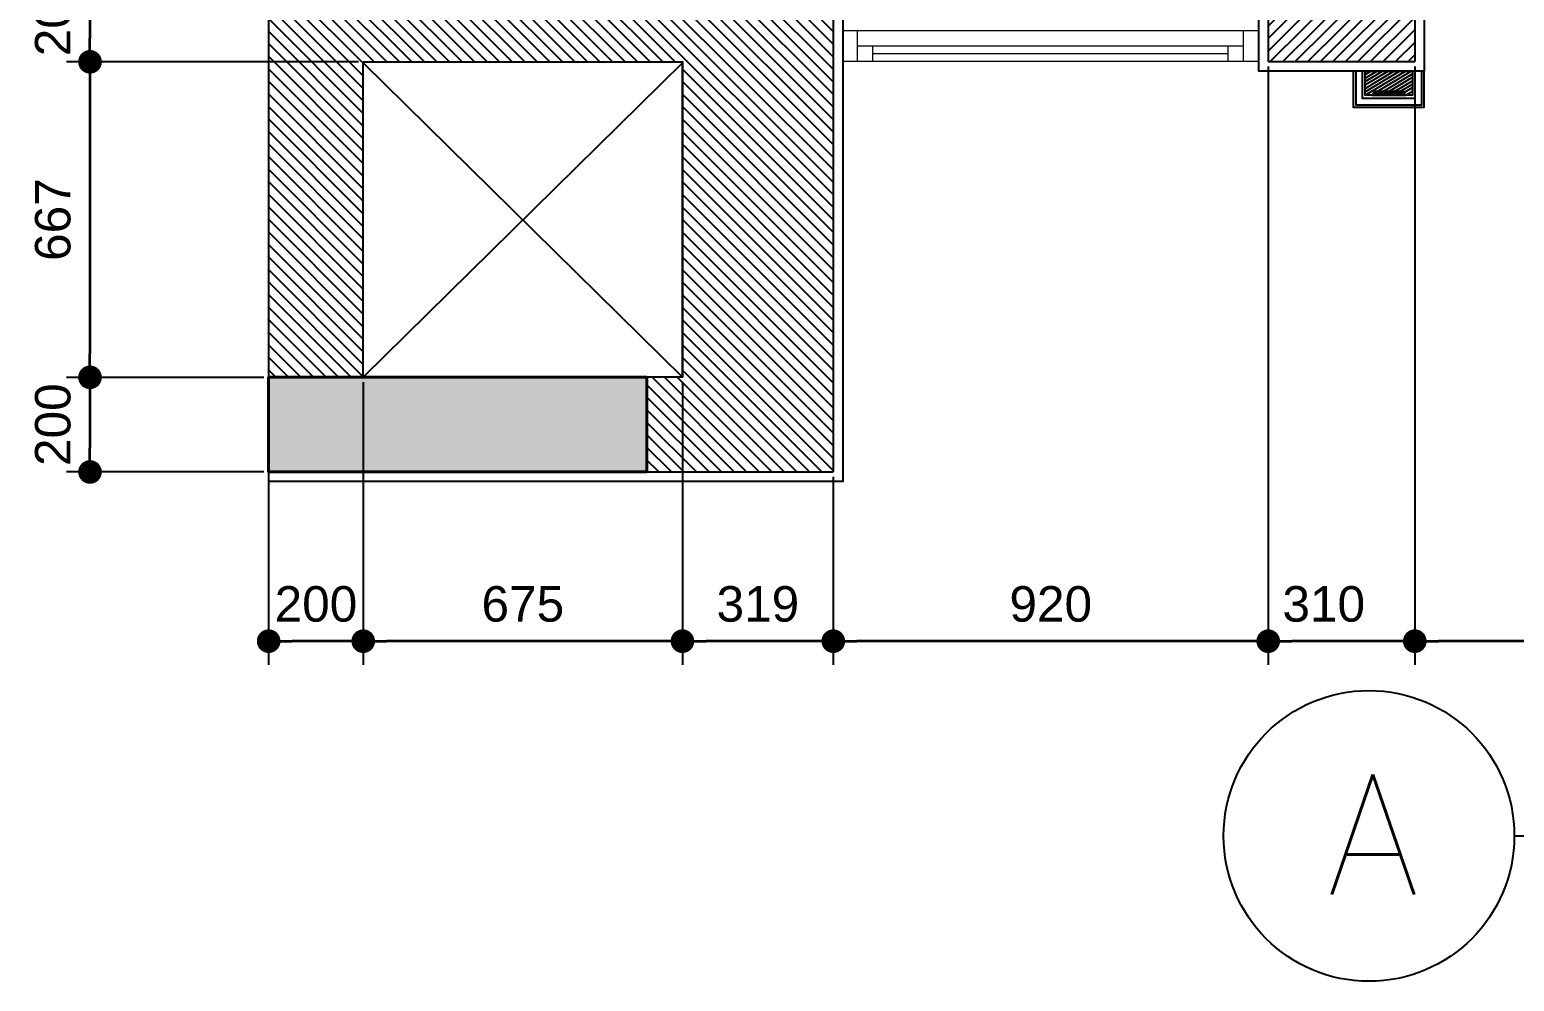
# Model space of a CAD drawing. Header units: inches. Extents: x 274057 to 444617, y 490067 to 635630.
# Drawn here: x 361549 to 364688, y 528483 to 530494 of the extents above; entities that cross this region are included whole.
import ezdxf

# ---------------------------------------------------------------- set-up
doc = ezdxf.new("R2010")
doc.units = ezdxf.units.IN
doc.header["$MEASUREMENT"] = 0
doc.linetypes.add('ACAD_ISO04W100', pattern=[30, 24, -3, 0, -3])
for name, color, linetype in [('CQ centerline', 8, 'Continuous'), ('CQ Plaster', 1, 'Continuous'), ('CQ Wall plan', 3, 'Continuous'), ('CQ Wood Section', 60, 'Continuous'), ('CQ wood skirting plan', 34, 'Continuous'), ('ID-wall paper', 8, 'Continuous'), ('Layer1', 1, 'Continuous'), ('xref 1st floor$0$CQ Wall hatch_CHB', 8, 'Continuous'), ('xref 1st floor_$0$CQ Wall hatch_CHB', 8, 'Continuous')]:
    doc.layers.add(name, color=color, linetype=linetype)
for name, color, linetype, lineweight in [('CQ plan and elev dimension', 252, 'Continuous', 35), ('CQ section line', 41, 'Continuous', 0), ('xref 1st floor$0$XREF-V2-FF_COLS$0$A-COLS', 5, 'Continuous', 40), ('xref 1st floor$0$XREF-V2-FF_COLS$0$A-COLS-PATT', 252, 'Continuous', 20), ('xref 1st floor_$0$A-GLAZ', 134, 'Continuous', 18)]:
    doc.layers.add(name, color=color, linetype=linetype, lineweight=lineweight)
doc.styles.get("Standard").update_dxf_attribs({"font": 'arial.ttf'})
doc.styles.add('STYL-CONCEPT', font='romans.shx')
doc.dimstyles.new('CQ 50', dxfattribs={"dimscale": 0.5, "dimtxt": 150, "dimasz": 100, "dimexe": 100, "dimexo": 20, "dimgap": 80, "dimtad": 1, "dimdec": 0, "dimzin": 0, "dimdsep": 46, "dimtxsty": 'Standard', "dimblk": 'DOT', "dimcen": 100, "dimclrd": 250, "dimclre": 250, "dimclrt": 3, "dimadec": 0, "dimazin": 0, "dimtfac": 1, "dimtdec": 0, "dimtofl": 0, "dimtmove": 0, "dimatfit": 3, "dimfxl": 3, "dimtolj": 1, "dimtzin": 0, "dimlwd": -1, "dimarcsym": 0})
pattern_1 = [(31.0285767, (-9711.719, 16696.3715), (-3.22165956, 5.35568947), [])]

# ---------------------------------------------------------------- blocks, each defined once
blk = doc.blocks.new('ff-15 wall plan')
at = {"layer": 'xref 1st floor$0$CQ Wall hatch_CHB'}
h = blk.add_hatch(dxfattribs=at)
h.set_pattern_fill('ANSI31', color=8, scale=150, angle=90)
h.set_pattern_definition([(135, (4639.211, -2e-07), (-13.25825215, -13.25825215), [])])
h.paths.add_polyline_path([(478951.3, 549898.7), (478751.3, 549898.7), (478751.3, 548408.7), (478689.7, 548408.7), (478689.7, 548208.7), (478751.3, 548208.7), (478751.3, 546408.7), (478701.3, 546408.7), (478701.3, 546208.7), (478751.3, 546208.7), (478751.3, 542468.7), (478952.7, 542468.7), (478952.7, 543135.7), (479627.7, 543135.7), (479627.7, 542468.7), (479551.3, 542468.7), (479551.3, 542268.7), (479946.3, 542268.7), (479946.3, 543336), (478951.3, 543336)])
at = {"layer": 'xref 1st floor$0$XREF-V2-FF_COLS$0$A-COLS-PATT'}
blk.add_hatch(color=256, dxfattribs=at).paths.add_polyline_path([(479552.7, 542268.7), (479552.7, 542468.7), (478752.7, 542468.7), (478752.7, 542268.7)])
at = {"layer": 'xref 1st floor_$0$CQ Wall hatch_CHB'}
h = blk.add_hatch(dxfattribs=at)
h.set_pattern_fill('ANSI31,_O', color=8, scale=150)
h.set_pattern_definition([(45, (458002.683, 515592.913), (-13.258252, 13.258252), [])])
h.paths.add_polyline_path([(483536.3, 543336), (483536.3, 543336), (483226.3, 543336), (483226.3, 543136), (483536.3, 543136)])
h.paths.add_polyline_path([(481176.3, 543336), (481176.3, 543136), (480866.3, 543136), (480866.3, 543136), (480866.3, 543201), (480866.3, 543201), (480866.3, 543336)])
at = {"layer": 'CQ Plaster'}
for points in [[(479652.7, 549898.7), (479652.7, 549879.1), (478972.7, 549879.1), (478972.7, 543356), (479966.7, 543356), (479966.7, 542248.7), (478752.7, 542248.7)], [(480846.3, 543336), (480846.3, 543356), (481196.3, 543356), (481196.3, 543116), (480846.3, 543116), (480846.3, 543336)]]:
    blk.add_lwpolyline(points, dxfattribs=at)
at = {"layer": 'CQ Wall plan'}
for p, q in [((478752.7, 546208.7), (478752.7, 542468.7)), ((479946.7, 543336, 0), (479946.7, 542268.7)), ((480866.3, 543336), (480866.3, 543136)), ((481176.3, 543336), (481176.3, 543136)), ((478952.7, 542468.7), (478952.7, 543133.7)), ((479627.7, 542468.7), (479627.7, 543133.7)), ((480866.3, 543136), (481176.3, 543136)), ((479552.7, 542268.7), (479946.7, 542268.7))]:
    blk.add_line(p, q, dxfattribs=at)
at = {"layer": 'CQ Wall plan', "elevation": 0}
blk.add_lwpolyline([(478952.7, 543135.7), (479627.7, 543135.7), (479627.7, 542468.7), (478952.7, 542468.7)], close=True, dxfattribs=at)
at = {"layer": 'xref 1st floor$0$XREF-V2-FF_COLS$0$A-COLS'}
blk.add_lwpolyline([(479552.7, 542268.7), (479552.7, 542468.7), (478752.7, 542468.7), (478752.7, 542268.7)], close=True, dxfattribs=at)
blk.add_lwpolyline([(479552.7, 542268.7), (479552.7, 542468.7), (478752.7, 542468.7), (478752.7, 542268.7)], close=True, dxfattribs=at)
at = {"layer": 'xref 1st floor_$0$A-GLAZ'}
for p, q in [((480846.3, 543201), (479966.7, 543201)), ((479997.8, 543136), (479997.8, 543201)), ((480813.8, 543136), (480813.8, 543201)), ((480813.8, 543168.5), (479997.8, 543168.5)), ((480030.3, 543136), (480030.3, 543168.5)), ((480781.3, 543136), (480781.3, 543168.5)), ((480846.3, 543136), (479966.7, 543136)), ((480781.3, 543152.2), (480030.3, 543152.2))]:
    blk.add_line(p, q, dxfattribs=at)
at = {"layer": 'xref 1st floor_$0$CQ Wall hatch_CHB', "color": 8}
for p, q in [((478952.7, 543133.7, 0), (479627.7, 542468.7, 0)), ((479627.7, 543133.7, 0), (478952.7, 542468.7, 0))]:
    blk.add_line(p, q, dxfattribs=at)
blk = doc.blocks.new('gf-14 section line plan')
at = {"layer": 'Layer1', "linetype": 'ACAD_ISO04W100', "ltscale": 10}
blk.add_line((510759.1, -39547.7, 0), (511509.1, -39547.7, 0), dxfattribs=at)
at = {"layer": 'Layer1'}
blk.add_circle((510445.5, -39547.7, 0), 313.6, dxfattribs=at)
at = {"layer": 'Layer1', "insert": (510354.1, -39415.3, 0), "char_height": 259.1, "attachment_point": 1, "style": 'STYL-CONCEPT'}
blk.add_mtext_dynamic_manual_height_columns('A', width=200.816, gutter_width=150, heights=[0], dxfattribs=at)
blk = doc.blocks.new('_Dot')
at = {"color": 0, "linetype": 'ByBlock', "lineweight": -2}
blk.add_line((-0.5, 0), (-1, 0), dxfattribs=at)
at = {"color": 0, "linetype": 'ByBlock', "const_width": 0.5}
blk.add_lwpolyline([(-0.25, 0, 1), (0.25, 0, 1)], format="xyb", close=True, dxfattribs=at)
blk = doc.blocks.new('*D605')
at = {"layer": 'CQ plan and elev dimension', "color": 250, "lineweight": -2, "transparency": 16777216}
for p, q in [((364477.5, 530416.5), (364477.5, 529151.5)), ((366527.5, 530416.5), (366527.5, 529151.5))]:
    blk.add_line(p, q, dxfattribs=at)
at = {"layer": 'CQ plan and elev dimension', "color": 250, "transparency": 16777216}
blk.add_line((366477.5, 529201.5), (364527.5, 529201.5), dxfattribs=at)
at = {"layer": 'Defpoints', "color": 0, "transparency": 16777216}
for p in [(364477.5, 530426.5, 0), (366527.5, 530426.5), (364477.5, 529201.5)]:
    blk.add_point(p, dxfattribs=at)
at = {"layer": 'CQ plan and elev dimension', "color": 250, "transparency": 16777216, "xscale": 50, "yscale": 50, "zscale": 50, "rotation": 180}
blk.add_blockref('_Dot', (364477.5, 529201.5), dxfattribs=at)
at = {"layer": 'CQ plan and elev dimension', "color": 250, "transparency": 16777216, "xscale": 50, "yscale": 50, "zscale": 50}
blk.add_blockref('_Dot', (366527.5, 529201.5), dxfattribs=at)
at = {"layer": 'CQ plan and elev dimension', "color": 3, "transparency": 16777216, "insert": (365502.5, 529279.8), "char_height": 75, "attachment_point": 5}
blk.add_mtext('\\A1;2050', dxfattribs=at)
blk = doc.blocks.new('*D606')
at = {"layer": 'CQ plan and elev dimension', "color": 250, "lineweight": -2, "transparency": 16777216}
for p, q in [((364167.5, 530416.5), (364167.5, 529151.5)), ((364477.5, 530416.5), (364477.5, 529151.5))]:
    blk.add_line(p, q, dxfattribs=at)
at = {"layer": 'CQ plan and elev dimension', "color": 250, "transparency": 16777216}
blk.add_line((364427.5, 529201.5), (364217.5, 529201.5), dxfattribs=at)
at = {"layer": 'Defpoints', "color": 0, "transparency": 16777216}
for p in [(364167.5, 530426.5, 0), (364477.5, 530426.5, 0), (364167.5, 529201.5)]:
    blk.add_point(p, dxfattribs=at)
at = {"layer": 'CQ plan and elev dimension', "color": 250, "transparency": 16777216, "xscale": 50, "yscale": 50, "zscale": 50, "rotation": 180}
blk.add_blockref('_Dot', (364167.5, 529201.5), dxfattribs=at)
at = {"layer": 'CQ plan and elev dimension', "color": 250, "transparency": 16777216, "xscale": 50, "yscale": 50, "zscale": 50}
blk.add_blockref('_Dot', (364477.5, 529201.5), dxfattribs=at)
at = {"layer": 'CQ plan and elev dimension', "color": 3, "transparency": 16777216, "insert": (364285, 529279.8), "char_height": 75, "attachment_point": 5}
blk.add_mtext('\\A1;310', dxfattribs=at)
blk = doc.blocks.new('*D607')
at = {"layer": 'CQ plan and elev dimension', "color": 250, "lineweight": -2, "transparency": 16777216}
for p, q in [((364167.5, 530416.5), (364167.5, 529151.5)), ((363247.9, 529549.2), (363247.9, 529151.5))]:
    blk.add_line(p, q, dxfattribs=at)
at = {"layer": 'CQ plan and elev dimension', "color": 250, "transparency": 16777216}
blk.add_line((364117.5, 529201.5), (363297.9, 529201.5), dxfattribs=at)
at = {"layer": 'Defpoints', "color": 0, "transparency": 16777216}
for p in [(364167.5, 530426.5, 0), (363247.9, 529559.2, 0), (363247.9, 529201.5)]:
    blk.add_point(p, dxfattribs=at)
at = {"layer": 'CQ plan and elev dimension', "color": 250, "transparency": 16777216, "xscale": 50, "yscale": 50, "zscale": 50, "rotation": 180}
blk.add_blockref('_Dot', (363247.9, 529201.5), dxfattribs=at)
at = {"layer": 'CQ plan and elev dimension', "color": 250, "transparency": 16777216, "xscale": 50, "yscale": 50, "zscale": 50}
blk.add_blockref('_Dot', (364167.5, 529201.5), dxfattribs=at)
at = {"layer": 'CQ plan and elev dimension', "color": 3, "transparency": 16777216, "insert": (363707.7, 529279.8), "char_height": 75, "attachment_point": 5}
blk.add_mtext('\\A1;920', dxfattribs=at)
blk = doc.blocks.new('*D608')
at = {"layer": 'CQ plan and elev dimension', "color": 250, "lineweight": -2, "transparency": 16777216}
for p, q in [((362928.9, 529749.2), (362928.9, 529151.5)), ((363247.9, 529549.2), (363247.9, 529151.5))]:
    blk.add_line(p, q, dxfattribs=at)
at = {"layer": 'CQ plan and elev dimension', "color": 250, "transparency": 16777216}
blk.add_line((363197.9, 529201.5), (362978.9, 529201.5), dxfattribs=at)
at = {"layer": 'Defpoints', "color": 0, "transparency": 16777216}
for p in [(362928.9, 529759.2), (363247.9, 529559.2, 0), (362928.9, 529201.5)]:
    blk.add_point(p, dxfattribs=at)
at = {"layer": 'CQ plan and elev dimension', "color": 250, "transparency": 16777216, "xscale": 50, "yscale": 50, "zscale": 50, "rotation": 180}
blk.add_blockref('_Dot', (362928.9, 529201.5), dxfattribs=at)
at = {"layer": 'CQ plan and elev dimension', "color": 250, "transparency": 16777216, "xscale": 50, "yscale": 50, "zscale": 50}
blk.add_blockref('_Dot', (363247.9, 529201.5), dxfattribs=at)
at = {"layer": 'CQ plan and elev dimension', "color": 3, "transparency": 16777216, "insert": (363088.4, 529279.8), "char_height": 75, "attachment_point": 5}
blk.add_mtext('\\A1;319', dxfattribs=at)
blk = doc.blocks.new('*D618')
at = {"layer": 'CQ plan and elev dimension', "color": 250, "lineweight": -2, "transparency": 16777216}
for p, q in [((362253.9, 529749.2), (362253.9, 529151.5)), ((362928.9, 529749.2), (362928.9, 529151.5))]:
    blk.add_line(p, q, dxfattribs=at)
at = {"layer": 'CQ plan and elev dimension', "color": 250, "transparency": 16777216}
blk.add_line((362878.9, 529201.5), (362303.9, 529201.5), dxfattribs=at)
at = {"layer": 'Defpoints', "color": 0, "transparency": 16777216}
for p in [(362253.9, 529759.2), (362928.9, 529759.2), (362253.9, 529201.5)]:
    blk.add_point(p, dxfattribs=at)
at = {"layer": 'CQ plan and elev dimension', "color": 250, "transparency": 16777216, "xscale": 50, "yscale": 50, "zscale": 50, "rotation": 180}
blk.add_blockref('_Dot', (362253.9, 529201.5), dxfattribs=at)
at = {"layer": 'CQ plan and elev dimension', "color": 250, "transparency": 16777216, "xscale": 50, "yscale": 50, "zscale": 50}
blk.add_blockref('_Dot', (362928.9, 529201.5), dxfattribs=at)
at = {"layer": 'CQ plan and elev dimension', "color": 3, "transparency": 16777216, "insert": (362591.4, 529279.8), "char_height": 75, "attachment_point": 5}
blk.add_mtext('\\A1;675', dxfattribs=at)
blk = doc.blocks.new('*D619')
at = {"layer": 'CQ plan and elev dimension', "color": 250, "lineweight": -2, "transparency": 16777216}
for p, q in [((362053.9, 529749.2), (362053.9, 529151.5)), ((362253.9, 529749.2), (362253.9, 529151.5))]:
    blk.add_line(p, q, dxfattribs=at)
at = {"layer": 'CQ plan and elev dimension', "color": 250, "transparency": 16777216}
blk.add_line((362203.9, 529201.5), (362103.9, 529201.5), dxfattribs=at)
at = {"layer": 'Defpoints', "color": 0, "transparency": 16777216}
for p in [(362053.9, 529759.2), (362253.9, 529759.2), (362053.9, 529201.5)]:
    blk.add_point(p, dxfattribs=at)
at = {"layer": 'CQ plan and elev dimension', "color": 250, "transparency": 16777216, "xscale": 50, "yscale": 50, "zscale": 50, "rotation": 180}
blk.add_blockref('_Dot', (362053.9, 529201.5), dxfattribs=at)
at = {"layer": 'CQ plan and elev dimension', "color": 250, "transparency": 16777216, "xscale": 50, "yscale": 50, "zscale": 50}
blk.add_blockref('_Dot', (362253.9, 529201.5), dxfattribs=at)
at = {"layer": 'CQ plan and elev dimension', "color": 3, "transparency": 16777216, "insert": (362153.9, 529279.8), "char_height": 75, "attachment_point": 5}
blk.add_mtext('\\A1;200', dxfattribs=at)
blk = doc.blocks.new('*D622')
at = {"layer": 'CQ plan and elev dimension', "color": 250, "lineweight": -2, "transparency": 16777216}
for p, q in [((363237.9, 530626.5), (361626.1, 530626.5)), ((362243.9, 530426.2), (361626.1, 530426.2))]:
    blk.add_line(p, q, dxfattribs=at)
at = {"layer": 'CQ plan and elev dimension', "color": 250, "transparency": 16777216}
blk.add_line((361676.1, 530576.5), (361676.1, 530476.2), dxfattribs=at)
at = {"layer": 'Defpoints', "color": 0, "transparency": 16777216}
for p in [(363247.9, 530626.5, 0), (361676.1, 530426.2), (362253.9, 530426.2)]:
    blk.add_point(p, dxfattribs=at)
at = {"layer": 'CQ plan and elev dimension', "color": 250, "transparency": 16777216, "xscale": 50, "yscale": 50, "zscale": 50}
for p, rotation in [((361676.1, 530626.5), 90), ((361676.1, 530426.2), 270)]:
    blk.add_blockref('_Dot', p, dxfattribs=dict(at, rotation=rotation))
at = {"layer": 'CQ plan and elev dimension', "color": 3, "transparency": 16777216, "insert": (361597.8, 530525.4), "char_height": 75, "attachment_point": 5, "rotation": 90}
blk.add_mtext('\\A1;200', dxfattribs=at)
blk = doc.blocks.new('*D609')
at = {"layer": 'CQ plan and elev dimension', "color": 250, "lineweight": -2, "transparency": 16777216}
for p, q in [((362243.9, 530426.2), (361626.1, 530426.2)), ((362043.9, 529759.2), (361626.1, 529759.2))]:
    blk.add_line(p, q, dxfattribs=at)
at = {"layer": 'CQ plan and elev dimension', "color": 250, "transparency": 16777216}
blk.add_line((361676.1, 530376.2), (361676.1, 529809.2), dxfattribs=at)
at = {"layer": 'Defpoints', "color": 0, "transparency": 16777216}
for p in [(362253.9, 530426.2), (361676.1, 529759.2), (362053.9, 529759.2)]:
    blk.add_point(p, dxfattribs=at)
at = {"layer": 'CQ plan and elev dimension', "color": 250, "transparency": 16777216, "xscale": 50, "yscale": 50, "zscale": 50}
for p, rotation in [((361676.1, 530426.2), 90), ((361676.1, 529759.2), 270)]:
    blk.add_blockref('_Dot', p, dxfattribs=dict(at, rotation=rotation))
at = {"layer": 'CQ plan and elev dimension', "color": 3, "transparency": 16777216, "insert": (361597.8, 530092.7), "char_height": 75, "attachment_point": 5, "rotation": 90}
blk.add_mtext('\\A1;667', dxfattribs=at)
blk = doc.blocks.new('*D623')
at = {"layer": 'CQ plan and elev dimension', "color": 250, "lineweight": -2, "transparency": 16777216}
for p, q in [((362043.9, 529759.2), (361626.1, 529759.2)), ((362043.9, 529559.2), (361626.1, 529559.2))]:
    blk.add_line(p, q, dxfattribs=at)
at = {"layer": 'CQ plan and elev dimension', "color": 250, "transparency": 16777216}
blk.add_line((361676.1, 529709.2), (361676.1, 529609.2), dxfattribs=at)
at = {"layer": 'Defpoints', "color": 0, "transparency": 16777216}
for p in [(362053.9, 529759.2), (361676.1, 529559.2), (362053.9, 529559.2)]:
    blk.add_point(p, dxfattribs=at)
at = {"layer": 'CQ plan and elev dimension', "color": 250, "transparency": 16777216, "xscale": 50, "yscale": 50, "zscale": 50}
for p, rotation in [((361676.1, 529759.2), 90), ((361676.1, 529559.2), 270)]:
    blk.add_blockref('_Dot', p, dxfattribs=dict(at, rotation=rotation))
at = {"layer": 'CQ plan and elev dimension', "color": 3, "transparency": 16777216, "insert": (361597.8, 529659.2), "char_height": 75, "attachment_point": 5, "rotation": 90}
blk.add_mtext('\\A1;200', dxfattribs=at)
blk = doc.blocks.new('arch molding plan')
at = {"layer": 'CQ centerline'}
h = blk.add_hatch(dxfattribs=at)
h.set_pattern_fill('ANSI31', color=256, scale=50, angle=-13.9714, style=0)
h.set_pattern_definition([(31.0285767, (-11404.87, 16696.3715), (-3.22165956, 5.35568947), [])])
edge = h.paths.add_edge_path()
edge.add_line((364471.7, 530646.5), (364459.2, 530646.5))
edge.add_line((364459.2, 530646.5), (364384.2, 530646.5))
edge.add_line((364384.2, 530646.5), (364371.7, 530646.5))
edge.add_line((364371.7, 530646.5), (364371.7, 530697.5))
edge.add_line((364371.7, 530697.5), (364386.7, 530697.5))
edge.add_arc((364390.7, 530697.5), 4, 180.0003, 269.9993)
edge.add_line((364390.7, 530693.5), (364390.7, 530689.5))
edge.add_line((364390.7, 530689.5), (364452.7, 530689.5))
edge.add_line((364452.7, 530689.5), (364452.7, 530693.5))
edge.add_arc((364452.7, 530697.5), 4, 270.0007, 360.0001)
edge.add_line((364456.7, 530697.5), (364471.7, 530697.5))
edge.add_line((364471.7, 530697.5), (364471.7, 530646.5))
h = blk.add_hatch(dxfattribs=at)
h.set_pattern_fill('ANSI31', color=256, scale=50, angle=-13.9714, style=0)
h.set_pattern_definition(pattern_1)
edge = h.paths.add_edge_path()
edge.add_line((366531.7, 530646.5), (366544.2, 530646.5))
edge.add_line((366544.2, 530646.5), (366619.2, 530646.5))
edge.add_line((366619.2, 530646.5), (366631.7, 530646.5))
edge.add_line((366631.7, 530646.5), (366631.7, 530697.5))
edge.add_line((366631.7, 530697.5), (366616.7, 530697.5))
edge.add_arc((366612.7, 530697.5), 4, 270.0007, 359.9997, ccw=False)
edge.add_line((366612.7, 530693.5), (366612.7, 530689.5))
edge.add_line((366612.7, 530689.5), (366550.7, 530689.5))
edge.add_line((366550.7, 530689.5), (366550.7, 530693.5))
edge.add_arc((366550.7, 530697.5), 4, 179.9999, 269.9993, ccw=False)
edge.add_line((366546.7, 530697.5), (366531.7, 530697.5))
edge.add_line((366531.7, 530697.5), (366531.7, 530646.5))
h = blk.add_hatch(dxfattribs=at)
h.set_pattern_fill('ANSI31', color=256, scale=50, angle=-13.9714, style=0)
h.set_pattern_definition([(31.0285767, (-11871.719, 16696.3715), (-3.22165956, 5.35568947), [])])
edge = h.paths.add_edge_path()
edge.add_line((364371.7, 530406.5), (364384.2, 530406.5))
edge.add_line((364384.2, 530406.5), (364459.2, 530406.5))
edge.add_line((364459.2, 530406.5), (364471.7, 530406.5))
edge.add_line((364471.7, 530406.5), (364471.7, 530355.5))
edge.add_line((364471.7, 530355.5), (364456.7, 530355.5))
edge.add_arc((364452.7, 530355.5), 4, 0.0003, 89.9993)
edge.add_line((364452.7, 530359.5), (364452.7, 530363.5))
edge.add_line((364452.7, 530363.5), (364390.7, 530363.5))
edge.add_line((364390.7, 530363.5), (364390.7, 530359.5))
edge.add_arc((364390.7, 530355.5), 4, 90.0007, 180.0001)
edge.add_line((364386.7, 530355.5), (364371.7, 530355.5))
edge.add_line((364371.7, 530355.5), (364371.7, 530406.5))
h = blk.add_hatch(dxfattribs=at)
h.set_pattern_fill('ANSI31', color=256, scale=50, angle=-13.9714, style=0)
h.set_pattern_definition(pattern_1)
edge = h.paths.add_edge_path()
edge.add_line((366531.7, 530406.5), (366544.2, 530406.5))
edge.add_line((366544.2, 530406.5), (366619.2, 530406.5))
edge.add_line((366619.2, 530406.5), (366631.7, 530406.5))
edge.add_line((366631.7, 530406.5), (366631.7, 530355.5))
edge.add_line((366631.7, 530355.5), (366616.7, 530355.5))
edge.add_arc((366612.7, 530355.5), 4, 0.0003, 89.9993)
edge.add_line((366612.7, 530359.5), (366612.7, 530363.5))
edge.add_line((366612.7, 530363.5), (366550.7, 530363.5))
edge.add_line((366550.7, 530363.5), (366550.7, 530359.5))
edge.add_arc((366550.7, 530355.5), 4, 90.0007, 180.0001)
edge.add_line((366546.7, 530355.5), (366531.7, 530355.5))
edge.add_line((366531.7, 530355.5), (366531.7, 530406.5))
for p, q in [((364456.7, 530697.5, 0), (364386.7, 530697.5, 0)), ((364390.7, 530693.5, 0), (364452.7, 530693.5, 0)), ((366546.7, 530697.5, 0), (366616.7, 530697.5, 0)), ((366612.7, 530693.5, 0), (366550.7, 530693.5, 0)), ((364452.7, 530359.5, 0), (364390.7, 530359.5, 0)), ((366612.7, 530359.5, 0), (366550.7, 530359.5, 0)), ((364386.7, 530355.5, 0), (364456.7, 530355.5, 0)), ((366546.7, 530355.5, 0), (366616.7, 530355.5, 0))]:
    blk.add_line(p, q, dxfattribs=at)
at = {"layer": 'CQ Wood Section', "ltscale": 1000, "elevation": 0}
for points in [[(364471.7, 530646.5), (364459.2, 530646.5), (364459.2, 530646.5), (364384.2, 530646.5), (364384.2, 530646.5), (364371.7, 530646.5), (364371.7, 530697.5), (364386.7, 530697.5, 0.414209), (364390.7, 530693.5), (364390.7, 530689.5), (364452.7, 530689.5), (364452.7, 530693.5, 0.414211), (364456.7, 530697.5), (364471.7, 530697.5), (364471.7, 530646.5)], [(366531.7, 530646.5), (366544.2, 530646.5), (366544.2, 530646.5), (366619.2, 530646.5), (366619.2, 530646.5), (366631.7, 530646.5), (366631.7, 530697.5), (366616.7, 530697.5, -0.414209), (366612.7, 530693.5), (366612.7, 530689.5), (366550.7, 530689.5), (366550.7, 530693.5, -0.414211), (366546.7, 530697.5), (366531.7, 530697.5), (366531.7, 530646.5)], [(364371.7, 530406.5), (364384.2, 530406.5), (364384.2, 530406.5), (364459.2, 530406.5), (364459.2, 530406.5), (364471.7, 530406.5), (364471.7, 530355.5), (364456.7, 530355.5, 0.414209), (364452.7, 530359.5), (364452.7, 530363.5), (364390.7, 530363.5), (364390.7, 530359.5, 0.414211), (364386.7, 530355.5), (364371.7, 530355.5), (364371.7, 530406.5)], [(366531.7, 530406.5), (366544.2, 530406.5), (366544.2, 530406.5), (366619.2, 530406.5), (366619.2, 530406.5), (366631.7, 530406.5), (366631.7, 530355.5), (366616.7, 530355.5, 0.414209), (366612.7, 530359.5), (366612.7, 530363.5), (366550.7, 530363.5), (366550.7, 530359.5, 0.414211), (366546.7, 530355.5), (366531.7, 530355.5), (366531.7, 530406.5)]]:
    blk.add_lwpolyline(points, format="xyb", dxfattribs=at)
at = {"layer": 'CQ wood skirting plan', "elevation": 0}
for points in [[(364496.7, 530646.5), (364496.7, 530722.5), (364346.7, 530722.5), (364346.7, 530646.5)], [(364491.7, 530646.5), (364491.7, 530717.5), (364351.7, 530717.5), (364351.7, 530646.5)], [(364477.7, 530646.5), (364477.7, 530703.5), (364365.7, 530703.5), (364365.7, 530646.5)], [(366506.7, 530646.5), (366506.7, 530722.5), (366656.7, 530722.5), (366656.7, 530646.5)], [(366511.7, 530646.5), (366511.7, 530717.5), (366651.7, 530717.5), (366651.7, 530646.5)], [(366525.7, 530646.5), (366525.7, 530703.5), (366637.7, 530703.5), (366637.7, 530646.5)], [(364346.7, 530406.5), (364346.7, 530330.5), (364496.7, 530330.5), (364496.7, 530406.5)], [(364351.7, 530406.5), (364351.7, 530335.5), (364491.7, 530335.5), (364491.7, 530406.5)], [(364365.7, 530406.5), (364365.7, 530349.5), (364477.7, 530349.5), (364477.7, 530406.5)], [(366506.7, 530406.5), (366506.7, 530330.5), (366656.7, 530330.5), (366656.7, 530406.5)], [(366511.7, 530406.5), (366511.7, 530335.5), (366651.7, 530335.5), (366651.7, 530406.5)], [(366525.7, 530406.5), (366525.7, 530349.5), (366637.7, 530349.5), (366637.7, 530406.5)]]:
    blk.add_lwpolyline(points, dxfattribs=at)

msp = doc.modelspace()

# ---------------------------------------------------------------- block references
at = {"layer": 'CQ section line', "xscale": 0.9800000000000004, "yscale": 0.9800000000000004, "zscale": 0.9800000000000004}
msp.add_blockref('gf-14 section line plan', (-135856, 567546.6, 0), dxfattribs=at)
at = {"layer": 'CQ Wood Section'}
msp.add_blockref('arch molding plan', (0.8, 0), dxfattribs=at)
at = {"layer": 'ID-wall paper'}
msp.add_blockref('ff-15 wall plan', (-116698.8, -12709.4, 0), dxfattribs=at)

# ---------------------------------------------------------------- dimensions: what is measured, and where the dimension line sits
at = {"layer": 'CQ plan and elev dimension'}
for base, p1, p2, picture, middle in [((361676.1, 530426.2), (363247.9, 530626.5, 0), (362253.9, 530426.2), '*D622', (361676.1, 530525.4)), ((361676.1, 529559.2), (362053.9, 529759.2), (362053.9, 529559.2), '*D623', (361676.1, 529659.2))]:
    dim = msp.add_linear_dim(base=base, p1=p1, p2=p2, angle=90, dimstyle='CQ 50', override={"dimtmove": 1}, dxfattribs=at)
    dim.commit()
    dim.dimension.update_dxf_attribs({"geometry": picture, "text_midpoint": middle, "dimtype": 160})
dim = msp.add_linear_dim(base=(361676.1, 529759.2), p1=(362253.9, 530426.2), p2=(362053.9, 529759.2), angle=90, dimstyle='CQ 50', override={"dimtmove": 1}, dxfattribs=at)
dim.commit()
dim.dimension.update_dxf_attribs({"geometry": '*D609', "text_midpoint": (361597.8, 530092.7)})
for base, p1, p2, picture, middle in [((363247.9, 529201.5), (364167.5, 530426.5, 0), (363247.9, 529559.2, 0), '*D607', (363707.7, 529279.8)), ((364477.5, 529201.5, 0), (366527.5, 530426.5, 0), (364477.5, 530426.5, 0), '*D605', (365502.5, 529279.8, 0)), ((362253.9, 529201.5), (362928.9, 529759.2), (362253.9, 529759.2), '*D618', (362591.4, 529279.8)), ((362928.9, 529201.5), (363247.9, 529559.2, 0), (362928.9, 529759.2), '*D608', (363088.4, 529279.8))]:
    dim = msp.add_linear_dim(base=base, p1=p1, p2=p2, dimstyle='CQ 50', override={"dimtmove": 1}, dxfattribs=at)
    dim.commit()
    dim.dimension.update_dxf_attribs({"geometry": picture, "text_midpoint": middle})
for base, p1, p2, picture, middle in [((364167.5, 529201.5), (364477.5, 530426.5, 0), (364167.5, 530426.5, 0), '*D606', (364285, 529201.5)), ((362053.9, 529201.5), (362253.9, 529759.2), (362053.9, 529759.2), '*D619', (362153.9, 529201.5))]:
    dim = msp.add_linear_dim(base=base, p1=p1, p2=p2, dimstyle='CQ 50', override={"dimtmove": 1}, dxfattribs=at)
    dim.commit()
    dim.dimension.update_dxf_attribs({"geometry": picture, "text_midpoint": middle, "dimtype": 160})

doc.saveas('drawing.dxf')
